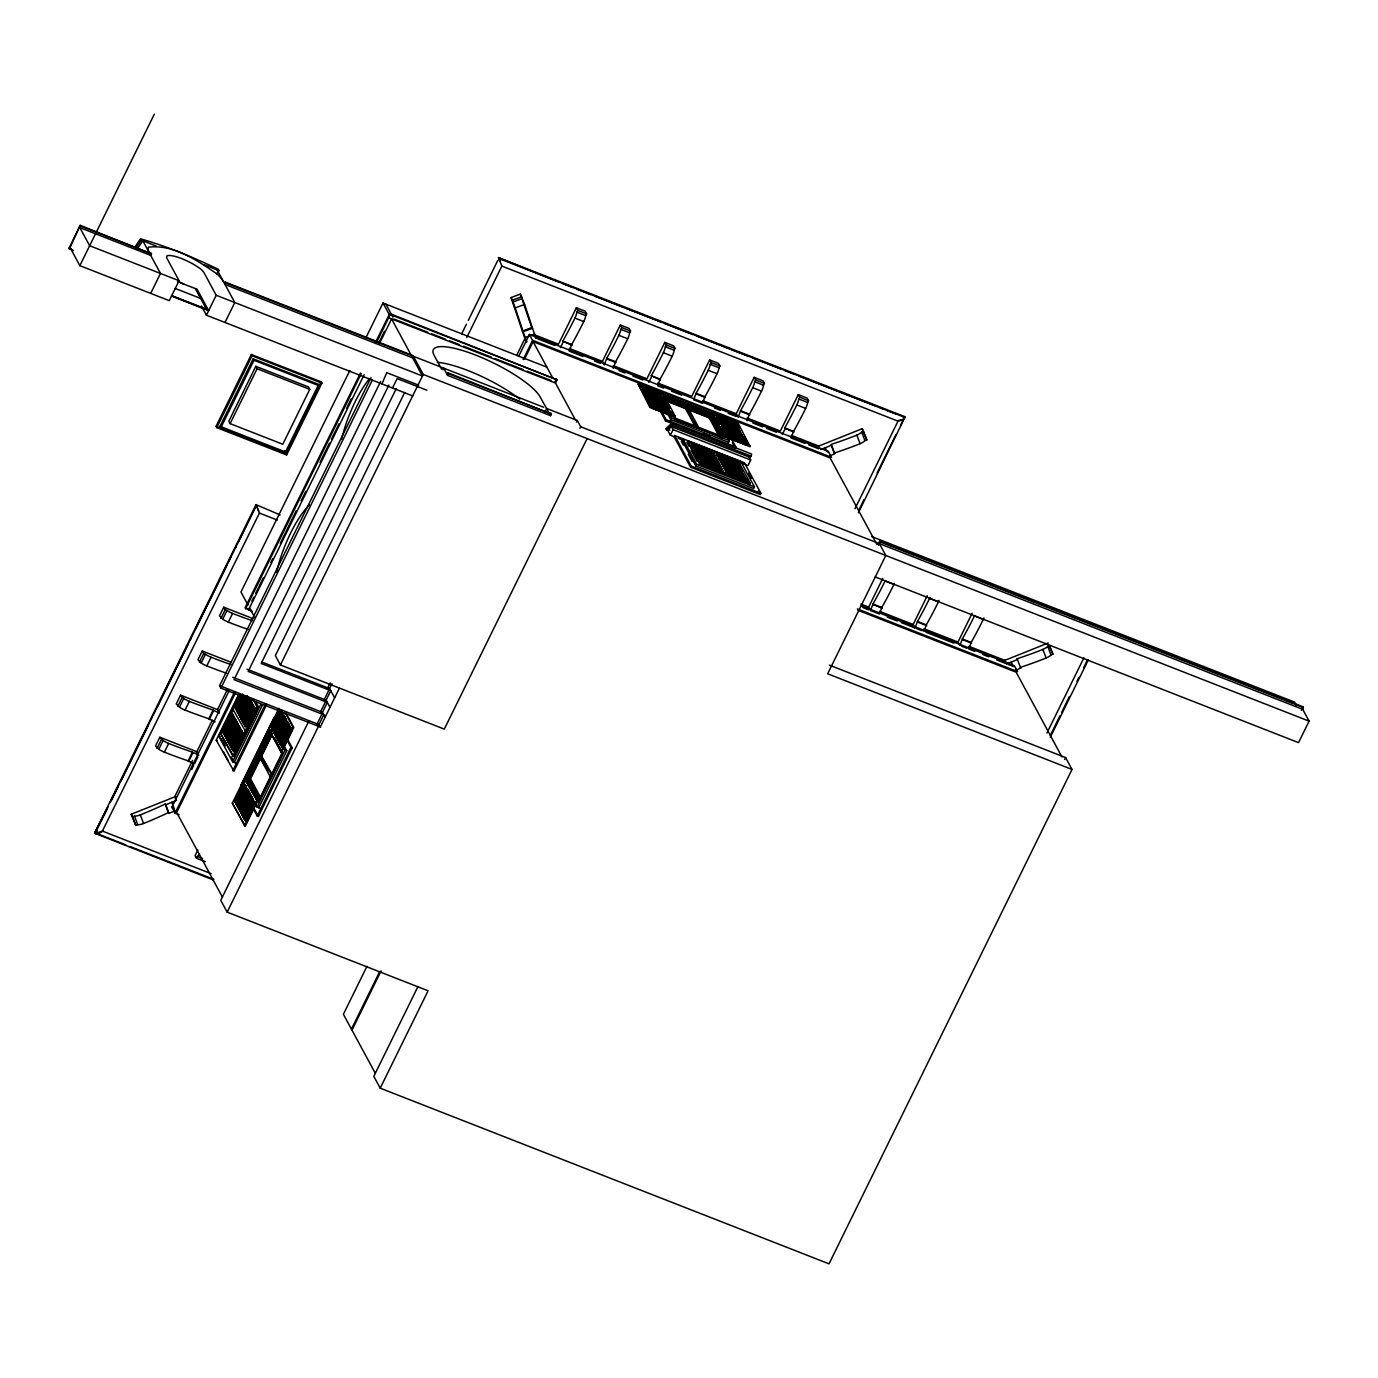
<?xml version="1.0" encoding="UTF-8"?>
<svg xmlns="http://www.w3.org/2000/svg" width="1378" height="1378" viewBox="0 0 1378 1378"><rect width="100%" height="100%" fill="white"/><g stroke="black" fill="none" stroke-linecap="round" stroke-linejoin="round"><path stroke-width="1.5" d="M672.051 422.908L665.918 428.61L666.573 429.815L671.689 425.061L672.051 422.908L751.578 454.034L751.217 456.187L749.942 457.358L670.414 426.233M643.13 388.82L642.785 390.56L643.302 388.682L661.578 395.831L643.302 388.682M643.181 391.283L643.698 389.423L661.974 396.571L661.629 398.311M643.354 391.145L643.698 389.423M644.146 392.609L644.473 390.87L662.766 398.018L662.422 399.758M644.783 394.229L645.283 392.351L663.559 399.499L645.111 392.489M644.938 394.091L645.283 392.351M645.731 395.538L646.075 393.798L664.351 400.964L646.075 393.798M645.972 396.433L646.471 394.556L664.747 401.704L664.42 403.444M646.54 397.019L646.868 395.297L665.143 402.445L646.868 395.297M646.919 397.742L647.264 396.003L665.54 403.168L665.023 405.029M647.316 398.483L647.66 396.743L647.316 398.483L667.141 406.114L648.849 398.965L648.349 400.843M647.574 399.379L648.073 397.519L647.729 399.241M648.521 400.688L648.849 398.965M667.193 408.594L667.538 406.854L649.262 399.706L648.917 401.429M649.159 402.324L649.658 400.447L667.934 407.595L667.607 409.335M649.71 402.91L650.054 401.187L668.33 408.336L667.83 410.213M650.278 402.031L649.934 403.771L650.45 401.894L668.726 409.059L668.382 410.782M650.674 402.772L650.33 404.512L650.847 402.634L669.122 409.783L668.606 411.66M650.726 405.235L651.226 403.358L650.898 405.08M651.122 405.959L651.622 404.081L669.915 411.247L669.57 412.969M651.518 406.682L652.018 404.805L670.294 411.953L652.018 404.805M670.604 415.346L652.328 408.181L652.827 406.303L670.931 413.607M660.768 394.332L642.32 387.321L660.768 394.332L660.424 396.072M660.648 396.933L661.164 395.073L642.716 388.062L661.164 395.073M661.853 399.155L662.353 397.295L644.077 390.129M662.026 399.017L662.353 397.295M662.663 400.636L663.163 398.776L644.887 391.61L644.542 393.35M663.438 402.1L663.955 400.223L645.507 393.212L663.783 400.361M663.61 401.963L663.955 400.223M664.248 403.582L664.747 401.704L646.471 394.556M665.85 406.544L666.349 404.667L647.901 397.656M666.745 405.408L648.297 398.38L666.745 405.408L666.418 407.13M666.969 406.252L666.625 407.991L667.141 406.114M667.021 408.732L667.538 406.854L649.262 399.706M669.398 413.124L669.915 411.247M670.69 412.694L652.242 405.683L670.69 412.694L670.19 414.571L652.07 407.268M691.825 444.767L692.772 443.699L691.894 444.439M693.168 444.439L711.375 451.915L693.168 444.439L692.221 445.507M693.1 446.679L693.978 445.938L693.1 446.679L713.046 454.533L712.099 455.618M693.513 445.525L711.789 452.69M693.892 448.126L694.753 447.385L693.892 448.126L713.838 456.032L712.891 457.1M693.427 447.729L694.357 446.644L693.479 447.385M695.098 448.47L713.373 455.618L695.098 448.47L694.219 449.211L695.167 448.126M695.494 449.211L694.615 449.934L695.494 449.211L713.77 456.359M695.942 449.59L714.166 457.065L695.942 449.59L695.012 450.658M696.286 450.658L714.562 457.806L696.286 450.658L695.408 451.398L696.355 450.33M696.751 451.071L695.804 452.139L696.751 451.071L715.027 458.237L714.097 459.305M696.596 453.603L697.544 452.535L696.596 453.603L716.56 461.509L696.665 453.259M697.079 452.139L696.269 452.552L716.147 460.752L696.217 452.88L697.079 452.139L715.819 459.684L714.872 460.752L715.819 459.684M696.992 454.327L697.94 453.259L696.992 454.327L716.956 462.25L697.061 453.999M697.475 454.774L698.353 454.034L697.475 454.774L717.352 462.974L697.871 455.498M698.267 456.221L699.146 455.481L698.267 456.221L717.749 463.697L699.542 456.221L698.663 456.962L704.072 459.442M698.68 455.102L697.802 455.842M699.938 456.962L698.99 458.03L699.938 456.962L718.214 464.11L717.283 465.196L718.214 464.11M699.542 456.221L698.594 457.289M700.248 459.89L701.126 459.15L719.402 466.315L718.455 467.383L719.402 466.315M700.661 458.753L699.783 459.494L700.661 458.753L718.937 465.902L699.059 457.703M700.627 460.614L701.505 459.873L719.729 467.366L701.505 459.873M701.126 459.15L719.333 466.642M704.003 464.61L720.453 471.052L721.314 470.311L701.35 462.388L702.298 461.32L720.573 468.486L719.626 469.554M701.85 460.941L720.126 468.089L701.85 460.941L700.971 461.682M701.35 462.388L702.298 461.32M720.97 469.209L720.039 470.277L720.97 469.209L702.694 462.061L701.746 463.129L721.021 470.535L710.29 450.658M717.18 418.275L717.525 416.552L735.8 423.701L735.473 425.44M710.101 451.915L711.048 450.847L710.17 451.588M710.979 453.086L711.858 452.346M717.576 419.015L717.921 417.276L736.196 424.441L716.887 416.966L720.797 424.183M717.835 419.928L718.334 418.051L736.61 425.199L736.11 427.077M711.375 453.827L712.254 453.086L692.29 445.163M718.007 419.79L718.334 418.051M718.61 421.375L719.127 419.498L737.402 426.663L736.903 428.524L737.402 426.663M711.703 454.878L712.633 453.81L692.634 446.265L693.582 445.197M719.419 422.857L719.764 421.117M713.356 457.479L714.235 456.738M719.988 423.459L720.315 421.72L738.608 428.868L720.16 421.857M720.194 424.303L720.711 422.443L738.987 429.591L738.487 431.469M720.367 424.166L720.711 422.443M739.848 433.553L740.193 431.814L721.917 424.665L721.572 426.388M696.682 451.416L715.423 458.96L714.493 460.028M721.796 427.249L722.296 425.371L740.417 432.675M718.179 454.223L717.232 455.291L718.179 454.223L736.455 461.372L735.507 462.44M716.836 454.551L717.783 453.483L716.904 454.223M722.778 428.61L723.106 426.887L741.398 434.036M718.593 454.981L717.645 456.066L718.593 454.981L736.799 462.474M723.002 429.488L723.502 427.611L741.795 434.776L741.278 436.637M723.174 429.35L723.502 427.611M718.11 456.462L718.92 456.049M723.898 428.334L742.174 435.482L723.898 428.334L723.553 430.074L743.379 437.704L743.035 439.444M718.438 457.513L719.368 456.445L718.506 457.186M724.69 429.815L742.983 436.964L724.69 429.815L724.191 431.693L744.154 439.151L743.655 441.029M719.781 457.169L718.834 458.254L719.781 457.169L738.057 464.334L737.109 465.402M724.587 432.434L724.931 430.694M698.663 456.962L718.61 464.851L717.68 465.919M720.177 457.927L719.23 458.995L720.177 457.927L738.453 465.075L737.506 466.143M725.379 433.881L725.879 432.003L725.551 433.743M719.626 459.735L720.573 458.667L738.849 465.816L737.919 466.884L740.744 472.12M727.722 464.041L720.487 460.855L740.451 468.761L739.504 469.829M720.022 460.441L720.97 459.374L739.245 466.522L738.298 467.607L739.245 466.522M726.103 432.864L725.758 434.604L726.275 432.726L744.378 440.013M740.761 469.795L720.883 461.596L740.83 469.467L739.883 470.535M721.366 460.114L739.573 467.607L721.366 460.114L720.418 461.182M726.154 435.327L726.671 433.467L744.947 440.615L744.602 442.338M726.327 435.19L726.671 433.467M721.71 461.199L739.986 468.348M721.676 463.06L722.554 462.319L721.676 463.06L741.64 470.966L740.709 472.051L741.64 470.966M726.947 436.792L727.446 434.914L745.739 442.062L745.222 443.94L728.773 437.498M722.003 464.128L722.95 463.06L722.003 464.128L741.984 472.034L722.072 463.783M722.485 464.558L723.364 463.818L722.485 464.558L742.363 472.757L722.83 465.626L723.76 464.558L722.882 465.299M723.674 466.746L724.552 466.005L742.759 473.498L723.209 466.35L724.087 465.609M724.949 466.763L724.018 467.831L724.949 466.763L743.224 473.911L742.294 474.979M724.794 469.278L725.741 468.21L724.794 469.278L744.74 477.15L724.862 468.951M724.415 468.554L725.345 467.486L724.466 468.227M725.655 470.398L726.464 470.001M726.137 468.951L725.259 469.674L745.136 477.89L725.19 470.019L726.137 468.951L744.413 476.099L743.465 477.167L744.413 476.099M726.861 470.725L725.982 471.465M736.196 424.441L735.869 426.164M744.654 479.337L745.584 478.269L727.308 471.121L726.361 472.189L746.394 479.768L745.464 480.836M727.188 473.688L728.118 472.62L727.188 473.688L739.969 478.7M745.05 480.078L745.98 479.01L727.705 471.844L726.774 472.93L746.032 480.319L735.301 460.459M736.851 426.078L736.507 427.817L737.006 425.94L718.558 418.929L737.006 425.94M737.798 427.387L737.299 429.264L737.798 427.387L719.523 420.238L719.178 421.978M737.695 430.005L738.195 428.145L718.403 420.514M733.389 430.057L738.884 432.192L739.383 430.332L720.935 423.322L739.211 430.47M739.039 432.055L739.383 430.332M739.452 432.813L739.797 431.073L721.349 424.062L739.797 431.073M739.676 433.691L740.193 431.814M740.468 435.138L740.968 433.26L722.692 426.112M735.111 461.716L736.059 460.648L735.18 461.372M737.196 463.215L717.301 454.964M742.07 438.101L742.57 436.223L724.122 429.213L742.397 436.361M742.242 437.963L742.57 436.223M737.661 463.594L736.713 464.662L737.661 463.594L717.714 455.722M742.863 439.582L743.379 437.704M744.447 442.493L744.947 440.615M745.171 441.477L744.826 443.199L745.343 441.322L726.895 434.311L745.343 441.322M727.36 437.549L745.636 444.715L746.153 442.838L727.877 435.672L746.325 443.148L745.911 443.974M741.226 470.208L740.279 471.276L741.226 470.208L721.28 462.336L722.158 461.596L721.228 462.663M741.95 473.894L742.828 473.154M743.569 474.979L724.88 467.09M743.069 476.426L744.017 475.358L725.293 467.831M858.408 512.788L905.139 416.793L498.491 257.634L501.868 266.092L466.746 337.558M95.22 833.742L98.217 833.414A7.321 2.894 -20.6 0 0 101.972 831.933L259.426 513.081L256.05 504.624L94.565 833.173L213.383 879.974M381.964 383.911L386.753 372.68L418.654 385.168L417.896 386.701M73.258 250.693L68.9 248.367L80.217 225.337L151.477 253.828L150.702 255.378L79.872 227.663L89.656 245.732L179.054 280.716L169.253 300.662L79.855 265.661L70.089 247.592M69.313 249.142L80.217 225.337M79.855 265.661L154.319 114.167M150.288 254.603L151.046 253.052M150.684 293.393L160.485 273.447L142.83 240.805L137.077 249.211M412.659 395.917L206.424 315.2L216.208 295.271L204.133 272.913A22.496 5.495 26.2 0 0 200.688 269.037A22.255 5.443 26.2 0 0 166.945 255.843A27.732 6.769 26.2 0 0 167.169 258.737L179.054 280.716M224.597 283.679L225.355 282.128L413.021 355.576L423.218 374.437L1309.1 721.142L1298.541 742.639L875.254 576.969M225.355 282.128L225.027 284.471L412.677 357.901L413.434 356.351M224.993 322.469L234.794 302.54L217.138 269.881M216.07 426.319L251.364 354.525L321.195 381.844L321.901 383.153L286.607 454.947L216.777 427.628L216.07 426.319L250.004 439.599M216.777 427.628L252.071 355.817L251.364 354.525M220.015 426.319L253.19 358.831L318.662 384.445L319.438 385.892L286.262 453.396L220.807 427.766L220.015 426.319L285.487 451.95L318.662 384.445M220.807 427.766L253.983 360.261L253.19 358.831M255.791 366.324L228.817 421.237L230.109 423.632L282.783 444.25L309.757 389.354L308.465 386.942L255.791 366.324L257.1 368.736L309.757 389.354M230.109 423.632L257.1 368.736M108.345 806.474L94.737 832.708M110.24 802.616L117.819 787.183M119.731 783.324L148.169 725.448M152.906 715.802L190.836 638.651M195.573 629.005L226.853 565.342M228.748 561.483L236.344 546.067M238.239 542.209L255.292 507.483M96.477 830.676L106.881 809.506M111.601 799.877L119.18 784.495M121.057 780.637L152.286 717.128M157.006 707.517L188.218 644.008M190.112 640.15L230.781 557.401M235.517 547.772L256.325 505.45L257.41 507.845M287.761 449.865L285.901 453.655L286.607 454.947M295.202 434.759L302.626 419.635M310.05 404.529L321.195 381.844M159.865 737.247L163.086 740.554A7.665 1.878 26.2 0 0 168.667 743.465A168.426 41.168 26.2 0 0 192.42 752.13L198.725 755.23L196.83 751.716L159.865 737.247L155.576 745.946L158.797 749.253A7.665 1.878 26.2 0 0 164.395 752.164A168.426 41.168 26.2 0 0 188.131 760.845L194.453 763.929L197.881 756.953L196.796 756.539M180.535 695.167L183.756 698.474A7.665 1.878 26.2 0 0 189.354 701.385A168.426 41.168 26.2 0 0 213.09 710.066L219.412 713.149L217.517 709.636L180.535 695.167L176.263 703.882L179.484 707.172A7.665 1.878 26.2 0 0 185.083 710.101A168.426 41.168 26.2 0 0 208.819 718.765L215.123 721.865M231.435 662.422L202.239 651.002L197.967 659.717L201.188 663.007A7.665 1.878 26.2 0 0 206.786 665.936A168.426 41.168 26.2 0 0 226.647 673.274M252.966 618.619L223.77 607.198L219.498 615.897L222.719 619.204A7.665 1.878 26.2 0 0 228.317 622.115A168.426 41.168 26.2 0 0 248.178 629.47M156.989 748.547L161.26 739.831M177.659 706.466L181.948 697.768M199.362 662.301L203.651 653.603L202.239 651.002M220.893 618.498L225.182 609.782L223.77 607.198M158.797 749.253L163.086 740.554M179.484 707.172L183.756 698.474M201.188 663.007L205.46 654.309A7.665 1.878 26.2 0 0 211.058 657.22A168.426 41.168 26.2 0 0 230.936 664.575M222.719 619.204L226.991 610.506A7.665 1.878 26.2 0 0 232.589 613.417A168.426 41.168 26.2 0 0 252.467 620.755M349.857 370.441L240.961 592.006L247.988 605.028M365.945 337.696L382.998 303.022L546.894 367.168M164.395 752.164L168.667 743.465M185.083 710.101L189.354 701.385M206.786 665.936L211.058 657.22M228.317 622.115L232.589 613.417M360.399 373.162L245.043 607.887L252.432 611.574M375.522 342.381L389.716 313.529L557.056 379.811L555.489 383.05L388.682 317.75M245.577 608.904L361.191 373.679M376.349 342.829L390.25 314.528L389.716 313.529M251.847 601.101L253.741 597.242M255.636 593.401L263.198 577.985M270.777 562.568L272.672 558.71M280.251 543.294L296.356 510.549M301.076 500.92L305.813 491.291M320.023 462.388L329.497 443.113M331.392 439.272L338.954 423.856M346.533 408.439L351.269 398.81M379.673 341.003L384.41 331.375M248.488 610.041L364.119 374.764M379.277 343.949L391.576 318.904L411.264 355.317M339.453 688.07L320.316 727.016L220.911 688.122L219.584 685.658L370.958 377.658M220.911 688.122L372.284 380.121M188.131 760.845L192.42 752.13M208.819 718.765L213.09 710.066M188.562 761.621L192.834 752.922M209.249 719.557L213.521 710.841M192.558 760.432L174.61 796.915L176.522 800.429M195.986 753.456L212.315 720.194M217.517 709.636L227.611 689.121M380.638 381.448L234.071 679.664L323.796 714.786L318.99 724.57L320.316 727.016M179.054 814.691L175.058 813.123L171.871 807.232L229.334 690.326M191.697 769.527L193.592 765.668L192.507 765.238M175.058 813.123L234.604 691.963M235.225 693.358L176.677 812.469L222.495 897.233M388.906 385.048L248.161 671.43L327.327 702.418L322.469 712.323L325.122 717.232M266.746 704.451L233.95 771.198L216.225 740.193L238.721 694.426M235.5 762.912L232.589 761.776L218.723 736.128L239.255 694.357M234.604 756.746L232.796 756.04L220.601 733.492L239.221 695.614M223.787 732.166L222.271 731.184L231.108 713.184L232.83 714.166M234.363 706.552L236.086 707.534L234.363 706.552L239.858 695.752M228.903 718.679L233.554 709.205L232.71 708.878L245.749 731.735M224.39 732.941L222.685 731.942L231.521 713.942L233.244 714.941L231.521 713.942M236.499 708.309L234.777 707.31L240.978 694.719M241.167 694.719L234.777 707.31M226.371 730.064L224.786 733.664L223.081 732.683L231.917 714.682L233.45 715.682M236.895 709.033L235.19 708.051L241.563 695.459M392.506 388.028L397.157 378.588L426.887 390.215M236.775 705.743L239.427 700.334M223.46 733.406L232.503 715.406L223.46 733.406L224.993 734.388M237.085 709.756L235.569 708.774L242.649 694.374M235.569 708.774L242.838 694.374M225.579 735.129L223.856 734.129L232.71 716.129L234.415 717.128M237.688 710.497L235.965 709.498L243.045 695.115M232.899 716.129L223.856 734.129M243.234 695.098L235.965 709.498M238.067 711.22L236.361 710.221L243.63 695.821M228.524 727.188L231.177 721.796M224.648 735.594L233.692 717.593L224.648 735.594L226.164 736.575M238.463 711.944L236.758 710.962L243.837 696.562M236.947 710.962L244.027 696.562M226.75 737.299L225.045 736.3L233.881 718.317L235.604 719.299M238.67 712.667L237.137 711.685L244.216 697.285M234.071 718.3L225.045 736.3M244.406 697.285L237.137 711.685M396.347 388.458L261.165 663.473L330.754 690.705L326.104 700.162L329.979 707.327M231.091 725.052L225.768 735.852L224.252 734.853L233.278 716.853L234.622 717.852M226.957 738.04L225.441 737.041L234.277 719.04L236 720.039M239.066 713.408L237.533 712.409L245.697 696.217M240.926 706.552L243.579 701.144M227.542 738.78L225.837 737.781L234.691 719.798L236.396 720.78L234.691 719.798M239.651 714.149L237.946 713.167L245.904 696.958M234.88 719.798L225.837 737.781M246.094 696.958L237.946 713.167M239.548 710.859L245.749 698.267M227.956 739.521L226.233 738.522L235.087 720.522L236.792 721.521M240.048 714.889L238.342 713.89L247.368 695.89M239.944 711.599L243.493 704.399M226.819 739.245L228.335 740.227L226.629 739.245L235.655 721.245L237.188 722.227M238.721 714.614L240.444 715.595L238.721 714.614L247.764 696.613M228.731 740.968L227.026 739.986L235.862 721.986L237.584 722.968L235.862 721.986M240.84 716.336L239.135 715.354L247.971 697.354M236.051 721.986L227.026 739.986M239.324 715.354L248.161 697.354M227.439 740.744L229.144 741.726L227.439 740.744L236.465 722.744L237.998 723.743L228.627 742.931L230.143 743.931M239.738 716.112L241.253 717.111L239.548 716.112L248.574 698.112M229.54 742.466L227.835 741.485L236.672 723.484L238.394 724.466M241.65 717.835L239.944 716.853L248.781 698.853L250.503 699.835L248.781 698.853M236.861 723.484L227.835 741.485M248.97 698.853L239.944 716.853M228.214 742.191L237.257 724.191L228.214 742.191L229.937 743.19M240.323 717.576L249.366 699.576L240.323 717.576L242.046 718.558M228.955 741.743L237.808 723.743M250.21 703.09L242.252 719.299L240.719 718.3L249.573 700.3L251.089 701.299M230.557 744.671L229.024 743.689L237.877 725.689L239.583 726.671M241.133 719.058L250.159 701.058L241.133 719.058L242.838 720.039M238.067 725.689L229.024 743.689M242.735 716.749L247.162 707.758M229.609 744.413L231.142 745.412L229.42 744.43L238.273 726.43L239.979 727.412M243.045 720.78L241.529 719.798L250.383 701.798L252.088 702.78M235.449 733.13L238.997 725.93M231.521 746.118L229.816 745.136L238.652 727.136L240.375 728.135M243.63 721.504L241.925 720.505L250.762 702.504L252.484 703.503M238.842 727.136L229.816 745.136M242.097 720.505L250.951 702.504M230.212 745.877L239.238 727.877L230.212 745.877L231.728 746.859M242.321 721.245L251.347 703.245L242.321 721.245L243.837 722.227M249.246 708.189L251.898 702.78M232.141 747.617L230.608 746.618L239.462 728.617L240.978 729.617M244.251 722.985L242.717 721.986L251.571 703.986L253.276 704.985M404.77 392.351L275.359 655.635L280.406 664.971L444.302 729.117L587.114 438.583M247.868 712.495L251.399 705.295M232.727 748.34L231.004 747.358L239.858 729.358L241.563 730.34L239.858 729.358M244.836 723.708L243.114 722.727L251.967 704.726L253.673 705.708M240.048 729.358L231.004 747.358M252.157 704.726L243.114 722.727M231.401 748.082L240.427 730.082L231.401 748.082L233.106 749.064M243.51 723.45L252.536 705.45L243.51 723.45L245.026 724.432L247.678 719.04M233.02 745.808L236.551 738.608M242.356 731.804L240.823 730.805L231.797 748.805L233.313 749.804M252.501 710.772L245.422 725.173L243.906 724.173L252.932 706.173L254.465 707.172M232.537 748.34L237.843 737.54M233.916 750.562L232.21 749.58L241.253 731.58L242.769 732.562L238.153 741.571M244.319 724.949L253.345 706.948L244.319 724.949L246.025 725.93M241.253 731.58L232.21 749.58M238.222 738.264L241.77 731.063M232.606 750.304L241.65 732.321L243.165 733.303L234.139 751.303L232.606 750.304L234.139 751.303M244.716 725.689L253.741 707.689L255.274 708.671L246.231 726.671L244.716 725.689L246.231 726.671M236.861 742.604L242.166 731.804L240.823 730.805M246.507 723.364L252.691 710.772M234.553 751.716L233.709 751.389L242.545 733.389L231.797 713.528L222.685 731.942M249.762 699.731L254.654 708.757L245.801 726.757L235.07 706.897L235.914 707.224M251.967 716.284L255.498 709.102L254.654 708.757M232.796 756.04L256.997 706.776L252.949 699.266M241.133 743.483L256.032 713.184M232.589 761.776L260.58 704.813L262.285 705.484L234.294 762.43L231.315 756.935M280.406 664.971L423.218 374.437M232.727 770.733L265.541 703.986M197.881 849.916L195.056 855.669L196.468 858.253L205.305 861.715M196.468 858.253L197.347 856.479A7.665 2.411 -68.6 0 0 199.586 853.723M442.975 369.769L443.75 368.219L447.643 375.419L550.563 415.708L551.389 414.037L447.936 372.783L447.127 374.471M461.664 333.907L466.419 324.243M468.313 320.385L497.751 260.494M257.462 801.376L244.44 778.501L257.462 801.376L245.37 826.008L244.509 825.68L232.331 803.133L278.89 708.413M239.686 790.214L245.284 778.846M276.944 714.424L278.804 710.635M255.619 803.701L246.783 821.701L245.25 820.72L254.103 802.719L245.422 821.03L234.673 801.152L243.527 783.169L254.275 803.029M278.959 711.065L271.001 727.274L282.593 747.479L291.43 729.479L289.483 725.861M283.3 752.75L282.335 752.371L258.117 801.634L245.921 779.087L270.14 729.84L272.172 733.596M236.62 802.564L234.915 801.583L243.751 783.582L245.284 784.564M272.93 728.686L271.225 727.687L280.251 709.687M239.427 808.714L235.535 801.496L239.944 792.488M271.845 727.601L280.699 709.601M235.311 802.323L244.337 784.323L235.311 802.323L237.016 803.305L235.5 802.323M280.475 710.428L271.621 728.428L273.137 729.41L271.81 728.428L280.664 710.428L282.18 711.41M259.081 802.013L246.903 779.466L271.104 730.219M237.24 804.08L235.724 803.081L244.561 785.081L246.283 786.08M280.888 711.203L272.034 729.203L281.078 711.203L282.404 712.185M244.75 785.081L235.724 803.081M259.426 800.239L247.799 778.708L270.76 731.994M238.205 798.964L244.388 786.373M275.393 723.278L280.716 712.478M237.826 804.804L236.12 803.822L244.957 785.822L246.679 786.804M271.483 732.286L248.522 779.001L259.185 798.723M236.827 803.305L244.784 787.114M274.033 727.618L279.338 716.818M236.499 804.545L245.542 786.545L236.499 804.545L238.032 805.527L236.689 804.528M260.459 798.947L249.315 778.329L259.701 757.211L268.004 770.802M271.948 775.59L260.804 754.972L271.19 733.854L272.396 734.319L250.538 778.811L260.666 797.552M281.853 712.65L272.827 730.65L281.853 712.65L283.386 713.632M447.643 375.419L447.936 372.783M273.223 731.391L282.249 713.391L273.223 731.391L274.739 732.373M250.658 777.605L259.839 758.916M261.682 755.178L271.776 734.629M238.825 807.008L237.309 806.027L246.145 788.027L247.868 789.008M246.559 788.75L237.705 806.75L246.559 788.75L248.074 789.749M274.015 732.872L283.058 714.872L274.015 732.872L275.738 733.854M239.806 808.455L238.084 807.474L246.938 789.473M274.411 733.578L276.117 734.577L274.411 733.578L283.437 715.578L284.97 716.577L276.823 732.769M238.497 808.214L247.523 790.214L238.497 808.214L240.203 809.196L238.687 808.214M274.808 734.319L283.834 716.319L274.808 734.319L276.513 735.301M240.616 809.954L238.894 808.955L247.747 790.955L249.452 791.954M239.083 808.955L247.937 790.955L249.263 791.954M239.617 808.455L244.922 797.655M277.133 736.799L275.617 735.8L284.454 717.8L286.176 718.799M240.013 809.196L248.867 791.196M277.219 733.509L283.403 720.901M241.391 811.401L239.686 810.419L249.056 791.196L247.334 790.214M277.529 737.506L275.996 736.524L284.85 718.524L286.555 719.505M250.245 793.401L248.712 792.419L239.686 810.419M285.039 718.524L275.996 736.524M240.082 811.142L249.108 793.142L240.082 811.142L241.598 812.142M276.392 737.264L285.435 719.264L276.392 737.264L278.115 738.246L276.582 737.264M249.521 793.917L240.495 811.918L250.055 793.401L248.712 792.419M278.339 739.021L276.806 738.022L285.849 720.022M278.924 739.745L277.202 738.763L286.056 720.763L287.761 721.745M286.245 720.763L277.202 738.763M241.477 813.364L242.993 814.364L241.288 813.364L250.124 795.364L251.847 796.363M279.114 740.468L277.598 739.486L286.435 721.486L287.968 722.468M241.684 814.105L250.71 796.105L252.243 797.087L250.52 796.105L241.684 814.105L243.389 815.087M277.994 740.21L286.848 722.21L277.994 740.21L279.51 741.209L287.485 725M278.39 740.968L287.434 722.968L278.39 740.968L280.113 741.95L278.58 740.951M243.682 812.555L246.335 807.163M280.888 736.868L284.436 729.668M244.009 816.568L242.476 815.587L251.33 797.586L253.035 798.568M280.32 742.69L278.804 741.691L287.83 723.691L289.363 724.69M244.078 813.296L250.279 800.687M244.388 817.292L242.873 816.31L251.709 798.31L253.431 799.292M279.183 742.415L288.226 724.415L279.183 742.415L280.888 743.397M251.898 798.31L242.873 816.31M243.269 817.033L252.295 799.033L243.269 817.033L244.974 818.032M281.68 744.861L279.975 743.862L289.001 725.861L290.534 726.861M250.589 804.7L253.242 799.292L251.709 798.31M245.766 819.479L244.044 818.498L252.897 800.497L254.603 801.479M289.208 726.602L280.371 744.602L289.208 726.602L290.741 727.601M253.087 800.497L244.044 818.498M244.44 819.204L253.466 801.204L244.44 819.204L245.956 820.203M250.968 811.935L246.541 820.926L244.836 819.944L253.69 801.944M282.679 747.048L281.146 746.049L290 728.066L291.516 729.048M283.093 747.806L281.577 746.824L290.603 728.824L281.732 747.134M283.747 745.24L288.174 736.248M244.509 825.68L256.618 801.049M284.815 712.133L292.946 727.153L280.836 751.785L281.68 752.13L293.79 727.498L285.659 712.46M290.413 728.824L292.136 729.806L283.282 747.806L281.577 746.824M260.356 798.362L282.387 753.508L268.641 729.255L282.335 754.472M266.126 787.424L268.021 783.582M272.896 773.678L280.44 758.313M270.26 779.276L274.911 769.802M259.977 808.18L257.066 807.043L285.057 750.08L283.076 746.411M258.754 807.697L286.762 750.752L284.781 747.083M287.313 738.832L292.17 747.806L258.427 816.465L257.204 816L290.947 747.341L287.072 740.158M308.569 721.641L220.756 900.299L227.163 912.133L428.093 990.782L380.207 1088.172L829.022 1263.833L1072.015 769.424L1065.625 757.59L829.28 665.092M330.169 682.937L327.775 687.829L328.946 689.999L324.295 699.456L325.518 701.712L320.643 711.616L321.97 714.062L317.164 723.863L318.49 726.309L227.163 912.133M334.63 697.871L329.583 688.552L331.995 683.643M516.681 355.335L524.897 338.609L526.809 342.123L525.828 341.744M518.524 356.592L529.428 334.441L828.367 451.433L831.554 457.324L532.614 340.332L529.428 334.441M523.14 359.589L532.614 340.332M524.587 359.003L533.114 341.658L830.107 457.909L876.959 544.534M536.473 337.197L535.99 338.144L534.096 334.647L558.486 344.19L576.366 307.776L585.219 311.239L586.615 313.822L585.736 315.614A7.665 2.411 -68.6 0 1 583.772 321.556A168.426 53.07 -68.6 0 1 571.646 344.569L569.217 351.149L582.877 356.489M572.077 345.361L562.81 341.107A168.426 53.07 -68.6 0 0 574.919 318.094A7.665 2.411 -68.6 0 0 576.9 312.151L577.778 310.36L576.366 307.776M560.381 347.687L563.223 341.899M556.523 378.812L554.938 382.033L575.573 420.204M544.861 412.177L546.67 408.491L577.33 420.497L580.706 426.749L1302.71 709.326L1309.1 721.142M550.046 414.744L550.873 413.073M620.324 324.967L621.719 327.568L620.841 329.359A7.665 2.411 -68.6 0 1 618.86 335.302A168.426 53.07 -68.6 0 1 606.751 358.314L604.322 364.894L602.427 361.38L620.324 324.967L629.16 328.429L630.556 331.03L629.677 332.821A7.665 2.411 -68.6 0 1 627.713 338.764A168.426 53.07 -68.6 0 1 615.587 361.759L613.158 368.357M576.572 422.047L577.33 420.497M579.949 428.3L580.706 426.749M638.169 384.1L649.951 407.475L674.962 417.276L675.375 416.432L663.18 393.884L638.169 384.1L650.347 406.648L675.375 416.432M663.645 388.114L657.65 385.771L660.079 379.174A168.426 53.07 -68.6 0 0 672.188 356.161A7.665 2.411 -68.6 0 0 674.169 350.236L675.048 348.445L673.653 345.844L664.799 342.381L646.919 378.795L613.244 365.618M660.51 379.966L651.243 375.712A168.426 53.07 -68.6 0 0 663.352 352.716A7.665 2.411 -68.6 0 0 665.333 346.774L666.211 344.982L664.799 342.381M648.814 382.309L651.656 376.504M366.927 966.391L343.398 1014.26L375.436 1073.514M652.586 407.457L642.251 386.753M639.685 385.685L660.527 393.901L667.934 409.197M351.442 1029.125L379.673 971.697M351.993 1030.141L381.155 970.784M730.995 438.032L735.852 447.006L735.266 448.194L665.54 420.91L666.125 419.722L661.285 410.73M670.173 420.79L671.568 417.93L669.587 414.261M674.841 419.567L722.64 437.429L710.996 415.898L665.54 398.104M674.342 436.809L670.363 435.241L673.119 429.643L671.517 426.663L667.658 430.246L666.573 429.815M695.58 427.283L685.452 408.543L686.037 407.337L664.575 398.948M709.653 359.934L711.065 362.535L710.187 364.326A7.665 2.411 -68.6 0 1 708.206 370.269A168.426 53.07 -68.6 0 1 696.097 393.281L693.668 399.861L702.504 403.323L704.933 396.726A168.426 53.07 -68.6 0 0 717.042 373.731A7.665 2.411 -68.6 0 0 719.023 367.788L719.902 365.997L718.506 363.396L709.653 359.934L691.773 396.347L657.754 383.032M674.669 435.517L674.083 436.705L690.602 467.228L760.311 494.53L760.914 493.324L744.396 462.801L674.669 435.517L691.188 466.04L760.914 493.324M417.93 986.614L373.817 1076.356L380.207 1088.172M749.253 484.763L750.132 482.972L737.936 460.441L687.915 440.857L687.036 442.648L689.069 446.403M719.299 436.568L709.17 417.827L709.756 416.621L688.294 408.232L698.439 426.973M722.279 438.135L710.996 415.898M724.208 438.445L712.478 414.95L664.454 396.141M712.788 414.313L713.201 413.469L738.212 423.253L749.994 446.644L724.983 436.843L712.788 414.313L737.816 424.097L739.848 427.852M690.602 467.228L691.188 466.04M739.779 462.922L740.606 461.251L754.472 486.899L753.645 488.57L695.804 465.919L696.631 464.248L682.765 438.617L681.352 441.477L683.333 445.146M699.232 465.196L700.11 463.404L687.915 440.857M712.512 451.484L712.926 450.64L724.707 474.015M724.983 436.843L713.201 413.469M754.145 377.348L755.557 379.949L754.679 381.74A7.665 2.411 -68.6 0 1 752.698 387.683A168.426 53.07 -68.6 0 1 740.572 410.678L738.16 417.276L736.248 413.762L754.145 377.348L762.999 380.81L764.394 383.411L763.515 385.203A7.665 2.411 -68.6 0 1 761.534 391.128A168.426 53.07 -68.6 0 1 749.425 414.141L746.997 420.738M728.015 443.423L729.41 440.564L722.744 427.8M727.343 473.998L717.025 453.293M742.604 470.656L737.936 460.441M743.81 463.99L744.396 462.801M749.098 457.031L750.7 460.011L747.944 465.609L741.984 463.284M804.907 443.406L791.127 437.997L793.556 431.417A168.426 53.07 -68.6 0 0 805.665 408.405A7.665 2.411 -68.6 0 0 807.646 402.462L808.524 400.671L807.112 398.087L798.275 394.625L780.379 431.038L747.065 417.982M793.969 432.192L784.702 427.955A168.426 53.07 -68.6 0 0 796.828 404.943A7.665 2.411 -68.6 0 0 798.792 399L799.671 397.208L798.275 394.625M782.273 434.535L785.133 428.747M820.668 449.572L821.15 448.608M827.902 452.397L828.367 451.433M854.98 508.74L898.025 421.134L899.231 420.858A7.321 2.894 -20.6 0 0 902.986 419.343L905.208 417.586M859.338 509.102L864.023 499.577M877.114 472.912L895.838 434.828M900.523 425.32L904.261 417.689M878.217 544.379L879.801 541.158L1303.088 706.828L1302.71 709.326M878.647 545.206L879.801 541.158M885.331 580.5A7.665 2.411 -68.6 0 1 885.107 580.982A168.426 53.07 -68.6 0 1 872.98 603.995L881.834 607.457L879.405 614.037L870.569 610.575L868.657 607.078L882.798 578.329M870.569 610.575L872.98 603.995M930.047 597.432A7.665 2.411 -68.6 0 1 929.599 598.396A168.426 53.07 -68.6 0 1 917.472 621.409L915.044 627.989L913.149 624.475L927.273 595.744M923.897 631.451L926.326 624.871L917.472 621.409M974.677 615.466A7.665 2.411 -68.6 0 1 974.453 615.949A168.426 53.07 -68.6 0 1 962.326 638.961L959.898 645.541L958.003 642.045L972.127 613.296M962.326 638.961L971.18 642.424L968.751 649.004L974.746 651.346M996.725 659.959L1006.715 663.869L1007.18 662.904M1013.932 666.694L1014.397 665.729L861.284 605.803M1046.935 733.027L1083.952 657.737M1050.415 735.197L1059.889 715.923M1061.783 712.064L1069.362 696.648M1076.941 681.232L1078.836 677.373M1083.573 667.744L1087.363 660.028M1050.294 737.264L1088.275 659.976M1064.694 759.502L1065.625 757.59M1301.349 710.359L1303.088 706.828M95.823 832.14L95.926 833.19L125.898 844.921M134.786 247.248L140.522 238.842C167.393 246.455 193.006 257.204 218.241 269.261L218.964 270.605L216.656 273.964M135.509 248.591L141.245 240.185L140.522 238.842M650.054 401.187L668.33 408.336M661.802 396.709L643.526 389.561M652.827 406.303L671.275 413.779L660.527 393.901M652.328 408.181L670.776 415.191M665.763 404.047L647.488 396.881M667.934 407.595L649.486 400.585M669.346 410.644L651.071 403.496M721.917 424.665L740.02 431.951M725.483 431.262L743.586 438.566M735.628 423.838L717.352 416.69M736.61 425.199L718.162 418.189M699.456 458.443L700.334 457.703L699.387 458.771L695.494 451.571M727.446 434.914L745.739 442.062M710.497 452.656L711.444 451.588M701.04 461.354L701.902 460.614M738.987 429.591L720.539 422.581M702.694 462.061L701.815 462.801L721.314 470.311M711.771 454.551L712.633 453.81M702.229 463.559L703.107 462.836L702.16 463.904M712.168 455.274L713.046 454.533M712.96 456.755L713.838 456.032M713.683 458.547L714.631 457.479M741.795 434.776L723.347 427.766M714.149 458.96L715.027 458.237M714.545 459.701L715.423 458.96M715.337 461.148L716.216 460.424M715.75 461.923L716.629 461.182M715.682 462.25L716.56 461.509M719.695 459.391L720.573 458.667M716.095 462.991L717.025 461.923M720.091 460.114L720.97 459.374M716.474 463.714L717.421 462.629M717.817 463.37L716.87 464.438L717.749 463.697M720.832 461.94L721.762 460.872M717.731 465.592L718.61 464.851M718.127 466.315L719.006 465.575M718.059 466.642L718.937 465.902M745.636 444.715L727.532 437.412M718.851 468.089L719.781 467.021M719.695 469.209L720.573 468.486M721.383 469.984L720.505 470.725L704.055 464.283M735.576 462.112L736.455 461.372M727.308 471.121L726.43 471.844L745.929 479.337M736.317 463.955L737.264 462.87M727.705 471.844L726.826 472.585L746.342 480.112M737.178 465.075L738.057 464.334M737.574 465.816L738.453 465.075M737.971 466.556L738.849 465.816M738.763 468.003L739.641 467.263M739.108 469.088L740.038 468.02M739.573 469.485L740.451 468.761M739.952 470.208L740.83 469.467M741.157 472.447L742.036 471.707M741.106 472.775L741.984 472.034M741.485 473.498L742.432 472.43M742.346 474.652L743.224 473.911M743.138 476.099L744.017 475.358M743.931 477.546L744.809 476.822M744.706 479.01L745.584 478.269M745.102 479.751L745.98 479.01M746.394 479.768L745.532 480.509L727.239 473.36M102.833 830.986L95.926 833.19M96.426 831.589L97.304 831.037M817.585 446.541L862.215 428.696L866.848 439.892L864.936 440.65A7.665 3.032 -20.6 0 1 860.079 443.699A168.426 66.626 -20.6 0 1 834.293 453.069L831.072 444.457A168.426 66.626 -20.6 0 0 856.858 435.103A7.665 3.032 -20.6 0 0 861.698 432.055L863.61 431.28M821.426 449.262L831.485 445.249L834.723 453.844L830.09 455.705M175.109 810.884L168.926 813.347L168.495 812.572A168.426 66.626 -20.6 0 1 143.57 823.493A7.665 3.032 -20.6 0 1 137.714 824.716L135.802 825.474L131.186 814.277L175.798 796.45M131.186 814.277L132.581 816.878L134.493 816.103A7.665 3.032 -20.6 0 0 140.332 814.898A168.426 66.626 -20.6 0 0 165.274 803.96L168.926 813.347M165.687 804.752L175.764 800.721M1003.632 660.837L1048.245 642.992M1020.754 668.141L1017.102 658.753A168.426 66.626 -20.6 0 0 1042.888 649.4A7.665 3.032 -20.6 0 0 1047.745 646.351L1049.657 645.576L1052.878 654.188L1050.966 654.946A7.665 3.032 -20.6 0 1 1046.109 658.012A168.426 66.626 -20.6 0 1 1020.34 667.365L1020.754 668.141L1014.57 670.621M1007.456 663.559L1017.532 659.545L1017.102 658.753M901.229 419.808L897.853 420.807M526.051 342.02L511.014 297.562L520.367 294.117L524.587 304.435A168.426 10.387 69.8 0 1 532.218 327.464L535.973 338.058M511.014 297.562L512.409 300.163L521.78 296.701M512.409 300.163L513.012 301.954L522.383 298.492M526.603 341.52L522.848 330.909A168.426 10.387 69.8 0 0 515.217 307.897L524.587 304.435M522.848 330.909L532.218 327.464M523.278 331.702L532.649 328.24M525.242 337.507L534.612 334.044M902.745 416.707L905.139 416.793M223.856 282.301L223.512 281.68A66.988 16.364 26.2 0 0 217.259 274.136C197.45 260.511 173.352 244.044 148.462 247.196A57.824 14.124 26.2 0 0 148.979 252.14L149.255 252.691M252.691 704.227L251.158 703.245M252.932 706.173L254.275 707.172M253.879 706.432L252.346 705.45M281.284 711.926L272.62 729.927M237.533 712.409L239.255 713.408M282.473 714.131L273.809 732.131M240.719 718.3L242.442 719.299M241.529 719.798L243.234 720.78M242.717 721.986L244.423 722.985M287.83 723.691L289.173 724.69M237.653 724.931L239.186 725.93M289.001 725.861L290.345 726.861M275.617 735.8L277.322 736.799M225.441 737.041L227.146 738.022M276.806 738.022L286.366 719.505L284.85 718.524M277.598 739.486L279.303 740.468M228.627 742.931L230.333 743.913M230.608 746.618L232.331 747.617M248.143 791.695L239.479 809.696M252.501 799.757L243.837 817.757M237.309 806.027L239.014 807.008M242.476 815.587L244.199 816.568M498.767 258.461L622.529 306.898M626.525 308.448L876.046 406.114M880.042 407.681L904.002 417.052M558.693 282.042L498.44 257.634M562.706 283.61L572.697 287.52M576.71 289.087L590.697 294.582M594.71 296.132L660.717 321.97M664.713 323.537L692.721 334.492M696.717 336.06L748.719 356.42M752.732 357.987L780.723 368.942M784.737 370.51L794.727 374.42M798.723 375.987L882.747 408.87M886.743 410.437L896.734 414.347M501.868 266.092L898.025 421.134M577.778 310.36L586.615 313.822M621.719 327.568L630.556 331.03M666.211 344.982L675.048 348.445M711.065 362.535L719.902 365.997M755.557 379.949L764.394 383.411M799.671 397.208L808.524 400.671M576.9 312.151L585.736 315.614M620.841 329.359L629.677 332.821M665.333 346.774L674.169 350.236M710.187 364.326L719.023 367.788M754.679 381.74L763.515 385.203M798.792 399L807.646 402.462M574.919 318.094L583.772 321.556M618.86 335.302L627.713 338.764M663.352 352.716L672.188 356.161M708.206 370.269L717.042 373.731M752.698 387.683L761.534 391.128M796.828 404.943L805.665 408.405M562.81 341.107L571.646 344.569M606.751 358.314L615.587 361.759M651.243 375.712L660.079 379.174M696.097 393.281L704.933 396.726M740.572 410.678L749.425 414.141M784.702 427.955L793.556 431.417M607.164 359.09L616.018 362.552M696.51 394.056L705.364 397.519M741.002 411.471L749.839 414.933M569.269 348.41L602.427 361.38M702.591 400.585L736.248 413.762M791.196 435.259L818.773 446.059M528.945 335.388L529.927 335.767M537.868 338.885L554.748 345.482M594.573 361.07L600.412 363.361M619.101 370.682L625.044 373.007M632.967 376.108L642.871 379.983M671.654 391.249L681.662 395.159M714.39 407.974L720.332 410.299M728.256 413.4L736.179 416.5M752.87 423.029L762.671 426.87M766.599 428.403L776.4 432.244M808.852 444.939L818.704 448.797M657.702 392.282L715.544 414.916M651.622 389.974L719.35 416.483M663.989 397.105L712.013 415.898M665.178 398.828L710.652 416.621M666.573 400.791L684.366 407.75M690.292 410.076L708.085 417.034M665.936 400.895L685.452 408.543M687.708 409.421L709.17 417.827M731.976 430.091L737.454 432.244M723.398 430.212L743.207 437.842M651.467 404.236L669.742 411.385M726.499 433.605L744.775 440.753M658.994 409.404L668.123 412.969M725.396 436.016L750.407 445.8M674.652 417.913L724.673 437.481L712.478 414.95M671.568 417.93L729.41 440.564M728.6 442.235L670.759 419.601L666.797 412.263M704.072 434.07L710.066 436.395M666.125 419.722L735.852 447.006M390.25 314.528L557.056 379.811M671.689 425.061L751.217 456.187M393.919 319.007L427.714 332.236M431.693 333.803L445.594 339.246M449.572 340.797L459.511 344.689M463.49 346.24L491.326 357.143M495.305 358.693L523.123 369.58M527.102 371.147L550.959 380.483M673.119 429.643L750.7 460.011M665.918 428.61L669.897 430.177M689.431 442.441L737.54 461.268M678.079 438.273L684.056 440.598M692.703 444.026L710.979 451.174M717.714 453.827L735.99 460.975M718.11 454.551L736.386 461.716M694.305 446.989L712.581 454.137M719.316 456.773L737.592 463.921M694.701 447.712L712.977 454.878M719.712 457.513L737.988 464.662M720.108 458.254L738.384 465.402M720.505 458.995L738.78 466.143M720.901 459.701L739.176 466.866M702.711 454.258L711.858 457.823M697.475 452.862L715.75 460.011M722.882 463.387L741.157 470.535M723.295 464.145L741.571 471.31M725.672 468.537L743.948 475.686M141.245 240.185L156.127 246.007M203.841 264.679L218.964 270.605M726.068 469.278L744.344 476.426M702.229 461.664L720.505 468.813M726.051 471.138L745.515 478.597M701.419 462.061L720.901 469.554M700.11 463.404L750.132 482.972M696.631 464.248L754.472 486.899M80.647 226.113L151.477 253.828M225.785 282.903L543.638 407.251M871.602 536.542L1294.579 702.091L1296.509 705.639M880.232 541.985L1303.519 707.655M448.47 373.748L551.389 414.037M216.208 295.271L422.443 375.987L412.263 357.126M177.538 281.612L195.349 288.588L206.528 309.258L172.887 296.081M174.937 288.346L200.671 298.423M68.9 248.367L72.827 249.9M172.302 296.081L207.423 309.826L196.089 288.88L197.106 289.277L208.664 310.636L171.509 296.098M885.107 580.982L893.943 584.444A7.665 2.411 -68.6 0 0 894.391 583.48M929.599 598.396L938.435 601.859A7.665 2.411 -68.6 0 0 939.09 600.395M974.453 615.949L983.289 619.411A7.665 2.411 -68.6 0 0 983.944 617.947M252.071 355.817L321.901 383.153M253.983 360.261L319.438 385.892M873.411 604.787L882.247 608.232M917.903 622.184L926.739 625.646M962.757 639.754L971.593 643.199M860.871 604.012L868.657 607.078M879.491 611.298L913.149 624.475M924.001 628.73L958.003 642.045M968.855 646.282L1004.82 660.355L1006.715 663.869M862.766 607.526L868.605 609.817M887.329 617.137L897.233 621.013M901.195 622.563L915.044 627.989M916.818 628.678L922.123 630.762M925.895 632.226L953.903 643.199M961.672 646.23L966.977 648.315M982.738 654.481L988.732 656.824M1008.265 664.472L1012.968 666.315M857.357 608.921L1017.584 671.637L1014.397 665.729M857.926 610.282L1016.154 672.206L1061.973 756.953M255.981 441.942L267.952 446.627M271.948 448.194L281.922 452.087M1072.015 769.424L827.661 673.79L885.813 555.489L879.422 543.655M280.13 514.907L255.981 504.624M259.426 513.081L277.34 520.092M247.041 608.68L251.037 610.23M225.182 609.782L226.991 610.506M261.992 662.095L329.583 688.552M246.938 669.174L326.104 700.162M203.651 653.603L205.46 654.309M232.744 677.218L322.469 712.323M219.584 685.658L318.99 724.57M256.997 706.776L258.823 707.5L255.774 701.85M275.652 717.283L274.446 716.801L240.702 785.46L241.908 785.942M291.43 729.479L280.819 711.082M271.19 724.432L272.896 725.104M290.947 747.341L292.17 747.806M285.057 750.08L286.762 750.752M282.387 753.508L274.394 737.661M223.804 731.856L222.96 731.529L233.709 751.389M220.601 733.492L233.64 756.367L257.858 707.121L254.809 701.471M218.723 736.128L220.428 736.799M260.804 754.972L272.138 774.195M216.225 740.193L217.431 740.675M249.315 778.329L250.538 778.811M247.799 778.708L249.745 779.466L259.426 797.397M245.921 779.087L246.903 779.466M243.2 781.395L244.888 782.049M232.331 803.133L245.37 826.008M171.871 807.232L172.956 807.663M197.347 856.479L202.652 858.546M103.005 831.313L211.144 873.635M129.894 846.488L213.831 879.336M281.663 712.65L283.196 713.632M282.059 713.391L283.782 714.372M283.644 716.319L285.177 717.301M287.244 722.968L288.949 723.95M249.177 699.576L250.882 700.558M249.969 701.058L251.692 702.039M250.762 702.504L252.295 703.503M251.967 704.726L253.483 705.725M253.156 706.948L254.878 707.93M235.759 708.774L237.274 709.756M232.314 715.406L234.019 716.388M232.71 716.129L234.226 717.128M243.699 723.45L245.215 724.432M233.502 717.593L235.207 718.575M233.881 718.317L235.414 719.299M236.672 723.484L238.205 724.466M237.068 724.208L238.773 725.19M237.877 725.689L239.393 726.671M238.652 727.136L240.185 728.135M239.049 727.877L240.771 728.859M240.237 730.082L241.96 731.063M223.649 733.406L225.182 734.388M224.838 735.594L226.354 736.575M244.561 785.081L246.094 786.08M248.918 793.142L250.641 794.141M249.349 793.917L250.865 794.899M253.294 801.221L254.999 802.203M244.629 819.204L246.145 820.203M1052.878 654.188L1049.536 646.437M866.848 439.892L862.215 428.696M744.912 437.239L749.994 446.644M746.325 443.148L735.576 423.27L739.073 431.331M732.355 442.803L734.302 446.403M748.667 472.981L751.578 478.355M758.382 490.93L760.311 494.53M717.301 416.122L728.032 435.999M747.686 480.061L749.718 483.816L699.697 464.231L687.501 441.683M709.756 416.621L720.901 437.239M710.066 417.81L720.728 437.532M718.558 457.754L724.415 468.589M693.789 420.669L695.821 424.424M686.037 407.337L697.182 427.955M691.997 443.509L702.746 463.37M663.783 396.606L669.88 407.871M671.913 411.626L674.962 417.276M667.624 404.564L669.639 408.319M672.688 413.934L675.72 419.567M667.538 404.753L669.57 408.508M691.101 450.158L697.199 461.423M681.938 440.288L695.804 465.919M688.277 454.292L692.238 461.63M659.717 410.127L665.54 420.91M667.658 430.246L670.363 435.241M645.748 394.814L650.64 403.84M533.114 341.658L552.923 378.313M550.563 415.708L540.124 396.898A59.943 14.641 26.2 0 0 475.789 355.145A59.943 14.641 26.2 0 0 434.173 355.438L441.649 369.252M385.874 304.142L392.902 317.164M382.998 303.022L389.027 314.167M284.781 450.64L286.262 453.396M201.377 305.882L206.424 315.2M249.539 607.887L254.637 617.31M282.645 713.218L284.591 716.836M277.133 735.421L279.114 739.09M273.791 731.218L282.593 747.479M275.428 739.952L280.509 749.322M259.701 757.211L270.846 777.829M221.41 738.625L225.372 745.946M257.066 807.043L255.085 803.374L246.266 821.357L242.356 814.14M223.27 751.458L228.111 760.432M254.534 809.282L258.427 816.465M253.328 808.817L257.204 816M498.888 258.651L499.852 260.855M513.012 301.954L515.217 307.897M257.841 508.93L258.668 511.117M1047.745 646.351L1050.966 654.946M1042.888 649.4L1046.109 658.012M1011.349 662.008L1012.641 665.453M861.698 432.055L864.936 440.65M856.858 435.103L860.079 443.699M825.319 447.712L826.611 451.157M171.871 802.289L174.455 809.162M165.274 803.96L168.495 812.572M140.332 814.898L143.57 823.493M134.493 816.103L137.714 824.716M132.581 816.878L135.802 825.474M520.367 294.117L532.029 328.515M256.687 506.742L256.325 505.45M180.208 282.318A22.255 5.443 26.2 0 1 184.152 284.488M437.343 362.293A59.943 14.641 26.2 0 1 519.73 399.12M341.623 438.962A59.943 18.879 -68.6 0 1 369.459 378.571M276.616 572.249A59.943 18.879 -68.6 0 1 309.275 504.985M938.435 601.859A168.426 53.07 -68.6 0 1 926.326 624.871M893.943 584.444A168.426 53.07 -68.6 0 1 881.834 607.457M983.289 619.411A168.426 53.07 -68.6 0 1 971.18 642.424M245.749 787.269L236.895 805.269L245.749 787.269M284.057 717.077L275.221 735.077L284.057 717.077M249.745 794.658L240.892 812.658L249.745 794.658M250.934 796.846L242.08 814.846L250.934 796.846M288.433 725.155L279.579 743.155L288.622 725.155M289.604 727.326L280.75 745.326L289.604 727.326"/></g></svg>
